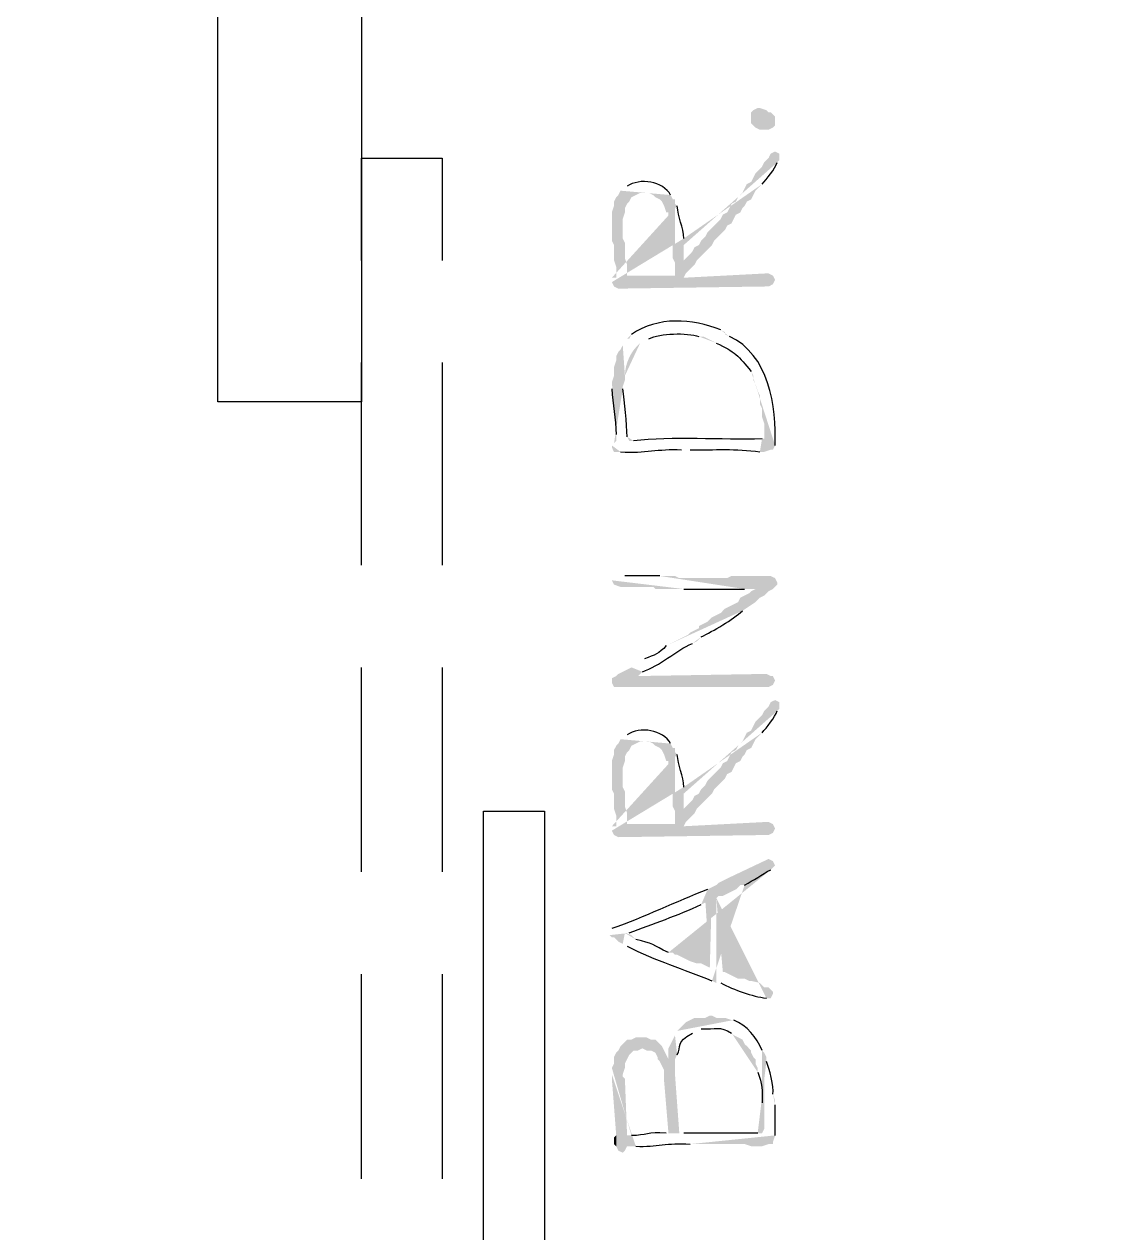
# Model space of a CAD drawing. Header units: inches. Extents: x -167 to 6071, y -6287 to -2731.
# Drawn here: x 1152.17 to 1178.94, y -6011.18 to -5981.56 of the extents above; entities that cross this region are included whole.
import ezdxf

# ---------------------------------------------------------------- set-up
doc = ezdxf.new("R2010")
doc.units = ezdxf.units.IN
doc.header["$LTSCALE"] = 96
doc.header["$MEASUREMENT"] = 0
doc.layers.add('PDF_Geometry', color=7, linetype='Continuous', true_color=0x4a4a4a)
doc.layers.add('PDF_Solid Fills', color=7, linetype='Continuous')

msp = doc.modelspace()

# ---------------------------------------------------------------- hatches: boundary and pattern name
at = {"layer": 'PDF_Solid Fills', "transparency": 33554559}
for points in [[(1170.57, -5983.935), (1170.57, -5984.042), (1170.517, -5984.095), (1170.41, -5984.149), (1170.197, -5984.149), (1170.09, -5984.095), (1169.983, -5983.989), (1169.983, -5983.722), (1170.037, -5983.669), (1170.143, -5983.615), (1170.197, -5983.615), (1170.357, -5983.669), (1170.41, -5983.722), (1170.463, -5983.722), (1170.57, -5983.829)], [(1166.57, -5986.442), (1166.57, -5986.869), (1166.623, -5986.975), (1166.623, -5987.349), (1166.677, -5987.509), (1166.677, -5987.775), (1166.73, -5985.749), (1166.677, -5985.802), (1166.623, -5985.909), (1166.623, -5986.015), (1166.57, -5986.175), (1166.57, -5986.282)], [(1166.57, -5997.695), (1166.623, -5997.802), (1170.41, -5997.802), (1170.517, -5997.749), (1170.57, -5997.642), (1170.517, -5997.535), (1170.463, -5997.535), (1170.357, -5997.482), (1167.157, -5997.535), (1167.05, -5997.322), (1166.73, -5997.482), (1166.677, -5997.535), (1166.57, -5997.589)], [(1166.57, -5999.882), (1166.57, -6000.309), (1166.623, -6000.415), (1166.623, -6000.789), (1166.677, -6000.949), (1166.677, -6001.215), (1166.73, -5999.189), (1166.677, -5999.242), (1166.623, -5999.349), (1166.623, -5999.455), (1166.57, -5999.615), (1166.57, -5999.722)], [(1166.837, -6006.549), (1166.837, -6007.295), (1166.89, -6007.135), (1166.89, -6007.029), (1166.943, -6006.922), (1166.997, -6006.815), (1167.103, -6006.709), (1167.21, -6006.709), (1167.317, -6006.655), (1167.423, -6006.709), (1167.53, -6006.709), (1167.637, -6006.762), (1167.69, -6006.869), (1167.69, -6006.922), (1167.743, -6006.975), (1167.85, -6007.189), (1167.85, -6007.455), (1167.957, -6008.735), (1167.957, -6006.655), (1167.957, -6006.922), (1167.85, -6006.709), (1167.797, -6006.602), (1167.69, -6006.495), (1167.637, -6006.442), (1167.53, -6006.442), (1167.423, -6006.389), (1167.157, -6006.389), (1167.05, -6006.442), (1166.943, -6006.442)], [(1166.623, -6008.949), (1166.623, -6009.002), (1166.677, -6009.055), (1166.677, -6008.789), (1166.623, -6008.842)]]:
    msp.add_hatch(color=256, dxfattribs=at).paths.add_polyline_path(points)
h = msp.add_hatch(color=256, dxfattribs=at)
h.paths.add_polyline_path([(1168.33, -5986.815), (1168.33, -5987.775), (1168.383, -5987.669), (1168.597, -5987.455), (1168.65, -5987.349), (1168.757, -5987.242), (1168.863, -5987.135), (1168.917, -5987.082), (1169.023, -5986.975), (1169.077, -5986.869), (1169.183, -5986.762), (1169.237, -5986.709), (1169.343, -5986.602), (1169.397, -5986.495), (1169.503, -5986.442), (1169.557, -5986.335), (1169.61, -5986.229), (1169.717, -5986.175), (1169.77, -5986.069), (1169.823, -5986.015), (1169.877, -5985.909), (1169.983, -5985.855), (1170.037, -5985.749), (1170.09, -5985.642), (1170.25, -5985.482)], flags=0)
h.paths.add_polyline_path([(1170.623, -5984.949), (1170.677, -5984.895), (1170.677, -5984.735), (1170.57, -5984.682), (1170.463, -5984.735), (1170.41, -5984.842), (1170.303, -5984.949), (1170.25, -5985.055), (1170.143, -5985.162), (1170.09, -5985.215), (1169.983, -5985.429), (1169.877, -5985.482), (1169.823, -5985.589), (1169.77, -5985.695), (1169.663, -5985.802), (1169.61, -5985.909), (1169.503, -5985.962), (1169.45, -5986.069), (1169.397, -5986.175), (1169.29, -5986.229), (1169.237, -5986.335), (1169.183, -5986.389), (1169.077, -5986.495), (1169.023, -5986.549), (1168.917, -5986.655), (1168.863, -5986.762), (1168.757, -5986.869), (1168.703, -5986.975), (1168.597, -5987.029), (1168.543, -5987.135), (1168.33, -5987.349), (1168.33, -5986.975)], flags=0)
h = msp.add_hatch(color=256, dxfattribs=at)
h.paths.add_polyline_path([(1166.783, -5985.642), (1166.837, -5986.442), (1166.837, -5986.335), (1166.89, -5986.175), (1166.89, -5986.069), (1166.943, -5985.962), (1166.997, -5985.909), (1167.05, -5985.802), (1167.157, -5985.749), (1167.263, -5985.695), (1167.477, -5985.695), (1167.583, -5985.749), (1167.637, -5985.802), (1167.743, -5985.855), (1167.797, -5985.909), (1167.85, -5986.015), (1167.903, -5986.175), (1167.957, -5986.175), (1167.957, -5986.335), (1168.01, -5986.442), (1168.01, -5986.655), (1168.063, -5986.762), (1168.063, -5987.295), (1168.117, -5987.402), (1168.117, -5987.722), (1168.117, -5985.855), (1168.063, -5985.855), (1168.01, -5985.749)], flags=0)
h.paths.add_polyline_path([(1166.943, -5985.535), (1166.837, -5985.589)], flags=0)
h = msp.add_hatch(color=256, dxfattribs=at)
h.paths.add_polyline_path([(1166.57, -5987.882), (1166.623, -5987.989), (1166.73, -5988.042), (1170.357, -5987.989), (1170.41, -5987.989), (1170.517, -5987.935), (1170.57, -5987.829), (1170.517, -5987.722), (1170.41, -5987.669), (1170.357, -5987.669), (1168.33, -5987.775), (1168.33, -5986.815)], flags=0)
h.paths.add_polyline_path([(1168.17, -5986.015), (1168.117, -5985.962), (1168.117, -5987.722), (1166.943, -5987.722), (1166.943, -5987.455), (1166.89, -5987.295), (1166.89, -5986.922), (1166.837, -5986.815), (1166.837, -5986.442), (1166.783, -5985.642), (1166.73, -5985.749), (1166.677, -5987.775), (1166.57, -5987.775)], flags=0)
h = msp.add_hatch(color=256, dxfattribs=at)
h.paths.add_polyline_path([(1166.837, -5989.429), (1166.837, -5990.495), (1166.837, -5990.442), (1166.89, -5990.282), (1166.89, -5990.175)], flags=0)
h.paths.add_polyline_path([(1167.263, -5989.375, 0.210954), (1166.89, -5990.175)], flags=0)
h.paths.add_polyline_path([(1167.263, -5989.375), (1167.477, -5989.269)], flags=0)
h.paths.add_polyline_path([(1168.703, -5989.215), (1168.81, -5989.215), (1169.13, -5989.375)], flags=0)
h.paths.add_polyline_path([(1169.983, -5990.069), (1170.037, -5990.175), (1170.037, -5990.282), (1170.09, -5990.389), (1170.143, -5990.549), (1170.197, -5990.655), (1170.197, -5990.869), (1170.25, -5990.975), (1170.25, -5991.189), (1170.303, -5991.349), (1170.303, -5992.042), (1170.463, -5991.989), (1170.517, -5991.989), (1170.57, -5991.882)], flags=0)
h.paths.add_polyline_path([(1169.45, -5989.215), (1169.343, -5989.162), (1169.343, -5989.109), (1169.237, -5989.055)], flags=0)
h.paths.add_polyline_path([(1167.05, -5989.162), (1166.997, -5989.269), (1166.943, -5989.269), (1166.89, -5989.322)], flags=0)
h = msp.add_hatch(color=256, dxfattribs=at)
h.paths.add_polyline_path([(1166.57, -5991.882), (1166.57, -5991.935), (1166.623, -5992.042), (1166.783, -5992.042)], flags=0)
h.paths.add_polyline_path([(1168.277, -5991.989), (1168.49, -5991.989)], flags=0)
h.paths.add_polyline_path([(1170.197, -5992.042), (1170.303, -5992.042), (1170.303, -5991.722), (1170.25, -5991.722)], flags=0)
h.paths.add_polyline_path([(1167.103, -5991.775), (1166.997, -5991.775), (1166.943, -5991.669)], flags=0)
h.paths.add_polyline_path([(1166.837, -5990.495), (1166.837, -5989.429), (1166.783, -5989.535), (1166.73, -5989.589), (1166.677, -5991.775), (1166.623, -5991.829)], flags=0)
h = msp.add_hatch(color=256, dxfattribs=at)
h.paths.add_polyline_path([(1166.57, -5990.442), (1166.57, -5990.495)], flags=0)
h.paths.add_polyline_path([(1166.677, -5991.615), (1166.677, -5991.775), (1166.73, -5989.589), (1166.677, -5989.695), (1166.677, -5989.802), (1166.623, -5989.962), (1166.623, -5990.175), (1166.57, -5990.335)], flags=0)
h = msp.add_hatch(color=256, dxfattribs=at)
h.paths.add_polyline_path([(1166.57, -5995.189), (1166.623, -5995.295), (1166.783, -5995.349), (1167.583, -5995.349), (1167.637, -5995.402), (1168.33, -5995.402)], flags=0)
h.paths.add_polyline_path([(1169.823, -5995.402), (1170.09, -5995.402), (1170.09, -5995.722), (1170.197, -5995.615), (1170.303, -5995.562), (1170.41, -5995.455), (1170.517, -5995.402), (1170.623, -5995.295), (1170.623, -5995.242), (1170.57, -5995.135), (1170.463, -5995.082), (1169.503, -5995.082), (1169.397, -5995.135), (1168.223, -5995.135), (1168.117, -5995.082), (1167.743, -5995.082)], flags=0)
h.paths.add_polyline_path([(1166.89, -5995.082), (1166.623, -5995.082)], flags=0)
h = msp.add_hatch(color=256, dxfattribs=at)
h.paths.add_polyline_path([(1167.05, -5997.322), (1167.157, -5997.535), (1167.21, -5997.535), (1167.317, -5997.429)], flags=0)
h.paths.add_polyline_path([(1168.543, -5996.735), (1168.65, -5996.682), (1168.757, -5996.575)], flags=0)
h.paths.add_polyline_path([(1169.77, -5995.935), (1170.09, -5995.722), (1170.09, -5995.402), (1169.983, -5995.455), (1169.93, -5995.509), (1169.717, -5995.615), (1169.663, -5995.722), (1169.343, -5995.882), (1169.237, -5995.989), (1169.023, -5996.095), (1168.917, -5996.202), (1168.703, -5996.309), (1168.703, -5996.362), (1168.597, -5996.415), (1168.49, -5996.469), (1168.437, -5996.522), (1167.903, -5996.789)], flags=0)
h.paths.add_polyline_path([(1167.37, -5997.109), (1167.157, -5997.215)], flags=0)
h = msp.add_hatch(color=256, dxfattribs=at)
h.paths.add_polyline_path([(1168.33, -6000.255), (1168.33, -6001.215), (1168.383, -6001.109), (1168.49, -6001.002), (1168.597, -6000.895), (1168.65, -6000.789), (1168.757, -6000.682), (1168.863, -6000.575), (1168.917, -6000.522), (1169.023, -6000.415), (1169.077, -6000.309), (1169.183, -6000.202), (1169.237, -6000.149), (1169.343, -6000.042), (1169.397, -5999.935), (1169.503, -5999.882), (1169.557, -5999.775), (1169.61, -5999.669), (1169.717, -5999.615), (1169.77, -5999.509), (1169.823, -5999.455), (1169.877, -5999.349), (1169.983, -5999.295), (1170.037, -5999.189), (1170.09, -5999.082), (1170.25, -5998.922)], flags=0)
h.paths.add_polyline_path([(1170.623, -5998.389), (1170.677, -5998.335), (1170.677, -5998.175), (1170.57, -5998.122), (1170.463, -5998.175), (1170.41, -5998.282), (1170.303, -5998.389), (1170.25, -5998.495), (1170.143, -5998.602), (1170.09, -5998.655), (1169.983, -5998.869), (1169.877, -5998.922), (1169.823, -5999.029), (1169.77, -5999.135), (1169.663, -5999.242), (1169.61, -5999.349), (1169.503, -5999.402), (1169.45, -5999.509), (1169.397, -5999.615), (1169.29, -5999.669), (1169.237, -5999.775), (1169.183, -5999.829), (1169.077, -5999.935), (1169.023, -5999.989), (1168.917, -6000.095), (1168.863, -6000.202), (1168.757, -6000.309), (1168.703, -6000.415), (1168.597, -6000.469), (1168.543, -6000.575), (1168.33, -6000.789), (1168.33, -6000.415)], flags=0)
h = msp.add_hatch(color=256, dxfattribs=at)
h.paths.add_polyline_path([(1166.57, -6001.322), (1166.623, -6001.429), (1166.73, -6001.482), (1170.357, -6001.429), (1170.41, -6001.429), (1170.517, -6001.375), (1170.57, -6001.269), (1170.517, -6001.162), (1170.41, -6001.109), (1170.357, -6001.109), (1168.33, -6001.215), (1168.33, -6000.255)], flags=0)
h.paths.add_polyline_path([(1168.17, -5999.455), (1168.117, -5999.402), (1168.117, -6001.162), (1166.943, -6001.162), (1166.943, -6000.895), (1166.89, -6000.735), (1166.89, -6000.362), (1166.837, -6000.255), (1166.837, -5999.882), (1166.783, -5999.082), (1166.73, -5999.189), (1166.677, -6001.215), (1166.57, -6001.215)], flags=0)
h = msp.add_hatch(color=256, dxfattribs=at)
h.paths.add_polyline_path([(1166.783, -5999.082), (1166.837, -5999.882), (1166.837, -5999.775), (1166.89, -5999.615), (1166.89, -5999.509), (1166.943, -5999.402), (1166.997, -5999.349), (1167.05, -5999.242), (1167.263, -5999.135), (1167.477, -5999.135), (1167.583, -5999.189), (1167.637, -5999.242), (1167.743, -5999.295), (1167.797, -5999.349), (1167.85, -5999.455), (1167.903, -5999.615), (1167.957, -5999.615), (1167.957, -5999.775), (1168.01, -5999.882), (1168.01, -6000.095), (1168.063, -6000.202), (1168.063, -6000.735), (1168.117, -6000.842), (1168.117, -6001.162), (1168.117, -5999.295), (1168.063, -5999.295), (1168.01, -5999.189)], flags=0)
h.paths.add_polyline_path([(1166.943, -5998.975), (1166.837, -5999.029)], flags=0)
h = msp.add_hatch(color=256, dxfattribs=at)
h.paths.add_polyline_path([(1166.837, -6004.095), (1166.943, -6004.149)], flags=0)
h.paths.add_polyline_path([(1169.023, -6005.002), (1169.13, -6005.055), (1169.13, -6002.975), (1169.183, -6002.922), (1169.29, -6002.922), (1169.397, -6002.869), (1169.503, -6002.815), (1169.61, -6002.762), (1169.717, -6002.655), (1169.823, -6002.655)], flags=0)
h.paths.add_polyline_path([(1170.463, -6002.282), (1170.517, -6002.229), (1170.57, -6002.175), (1170.517, -6002.069), (1170.41, -6002.015), (1169.397, -6002.495), (1169.29, -6002.549), (1169.183, -6002.602), (1169.13, -6002.655), (1169.023, -6002.709), (1168.97, -6004.682), (1168.863, -6004.629), (1168.757, -6004.575), (1168.65, -6004.575), (1168.49, -6004.522), (1168.277, -6004.415), (1168.17, -6004.362), (1168.117, -6004.362), (1168.063, -6004.309), (1167.957, -6004.309)], flags=0)
h.paths.add_polyline_path([(1167.157, -6003.989), (1167.05, -6003.882), (1166.89, -6003.829)], flags=0)
h = msp.add_hatch(color=256, dxfattribs=at)
h.paths.add_polyline_path([(1166.517, -6003.882), (1166.57, -6003.935), (1166.623, -6003.935), (1166.677, -6003.989), (1166.73, -6004.042), (1166.837, -6004.095), (1166.89, -6003.829), (1166.997, -6003.829)], flags=0)
h.paths.add_polyline_path([(1168.757, -6003.135), (1168.863, -6003.082), (1168.97, -6004.682), (1169.023, -6002.709), (1168.917, -6002.762)], flags=0)
h.paths.add_polyline_path([(1166.57, -6003.722), (1166.517, -6003.775)], flags=0)
h = msp.add_hatch(color=256, dxfattribs=at)
h.paths.add_polyline_path([(1169.13, -6005.055), (1169.237, -6005.055)], flags=0)
h.paths.add_polyline_path([(1170.357, -6005.429), (1170.463, -6005.429), (1170.517, -6005.322), (1170.517, -6005.269), (1170.41, -6005.162), (1170.303, -6005.162), (1170.197, -6005.055), (1169.983, -6005.002), (1169.93, -6005.002), (1169.823, -6004.949), (1169.663, -6004.949), (1169.343, -6004.789), (1169.29, -6004.789), (1169.13, -6002.975)], flags=0)
h = msp.add_hatch(color=256, dxfattribs=at)
h.paths.add_polyline_path([(1168.117, -6006.335), (1168.117, -6007.135), (1168.117, -6006.922), (1168.17, -6006.815)], flags=0)
h.paths.add_polyline_path([(1168.543, -6006.282), (1168.65, -6006.229), (1168.757, -6006.175)], flags=0)
h.paths.add_polyline_path([(1169.503, -6006.282), (1169.557, -6006.335), (1169.77, -6006.442), (1169.823, -6006.549), (1169.877, -6006.602), (1169.983, -6006.709), (1169.983, -6006.762), (1170.037, -6006.869), (1170.09, -6006.922), (1170.09, -6007.029), (1170.143, -6007.135), (1170.143, -6007.242)], flags=0)
h.paths.add_polyline_path([(1170.25, -6007.989), (1170.25, -6008.095), (1170.303, -6008.255), (1170.303, -6008.415), (1170.303, -6006.762), (1170.25, -6006.709)], flags=0)
h.paths.add_polyline_path([(1169.557, -6005.962), (1169.503, -6005.962), (1169.343, -6005.909), (1169.13, -6005.909), (1169.023, -6005.855), (1168.97, -6005.855), (1168.863, -6005.909), (1168.597, -6005.909), (1168.383, -6006.015), (1168.33, -6006.069), (1168.223, -6006.175), (1168.17, -6006.229)], flags=0)
h = msp.add_hatch(color=256, dxfattribs=at)
h.paths.add_polyline_path([(1166.57, -6007.295), (1166.57, -6007.402), (1166.677, -6008.789), (1166.677, -6009.055), (1166.73, -6009.162), (1166.837, -6009.215), (1166.89, -6009.162), (1166.943, -6009.055), (1167.157, -6009.055)], flags=0)
h.paths.add_polyline_path([(1168.49, -6009.002), (1169.823, -6009.002), (1169.983, -6009.055), (1170.25, -6009.055), (1170.41, -6009.002), (1170.517, -6009.002), (1170.517, -6008.949), (1170.57, -6008.789)], flags=0)
h.paths.add_polyline_path([(1170.57, -6008.042), (1170.57, -6007.935), (1170.517, -6007.775)], flags=0)
h.paths.add_polyline_path([(1170.357, -6006.975), (1170.357, -6006.869), (1170.303, -6006.762), (1170.303, -6008.629), (1170.25, -6008.735), (1170.143, -6008.735)], flags=0)
h.paths.add_polyline_path([(1168.33, -6008.735), (1168.223, -6008.735), (1168.117, -6007.295), (1168.117, -6006.335), (1168.063, -6006.442), (1168.01, -6006.549), (1167.957, -6006.655), (1167.957, -6008.735), (1167.903, -6008.735)], flags=0)
h.paths.add_polyline_path([(1167.05, -6008.789), (1166.943, -6008.789), (1166.89, -6007.402), (1166.837, -6007.349), (1166.837, -6006.549), (1166.783, -6006.602), (1166.73, -6006.709), (1166.677, -6006.762), (1166.623, -6006.869), (1166.623, -6007.029), (1166.57, -6007.135)], flags=0)

# ---------------------------------------------------------------- linework, layer by layer
at = {"layer": 'PDF_Geometry', "color": 7}
msp.add_lwpolyline([(1174.89, -5876.095), (1160.437, -5876.095), (1160.437, -5990.815), (1156.917, -5990.815), (1156.917, -5961.109), (1096.917, -5961.109), (1096.917, -6048.575), (1156.917, -6048.575), (1156.917, -6018.815), (1160.437, -6018.815), (1160.437, -6048.575), (1178.943, -6048.575), (1178.943, -6052.042), (1096.917, -6052.042), (1096.917, -6070.069), (1086.943, -6070.069), (1086.943, -5997.589), (1073.663, -5997.589), (1073.663, -5994.069)], dxfattribs=at)
at = {"layer": 'PDF_Geometry'}
for points in [[(1160.437, -5987.349), (1160.437, -5984.842), (1162.41, -5984.842), (1162.41, -5987.349)], [(1160.437, -5994.815), (1160.437, -5989.855)], [(1162.41, -5989.855), (1162.41, -5994.815)], [(1160.437, -6002.335), (1160.437, -5997.322)], [(1162.41, -5997.322), (1162.41, -6002.335)], [(1160.437, -6009.855), (1160.437, -6004.842)], [(1162.41, -6004.842), (1162.41, -6009.855)]]:
    msp.add_lwpolyline(points, dxfattribs=at)
msp.add_lwpolyline([(1163.423, -6000.842), (1164.917, -6000.842), (1164.917, -6028.842), (1163.423, -6028.842)], close=True, dxfattribs=at)
for points in [[(1170.25, -5985.482), (1170.36, -5985.367), (1170.572, -5985.098), (1170.623, -5984.949)], [(1168.01, -5985.749), (1167.831, -5985.411), (1167.254, -5985.319), (1166.943, -5985.535)], [(1168.33, -5986.815), (1168.324, -5986.536), (1168.191, -5986.287), (1168.17, -5986.015)], [(1169.237, -5989.055), (1168.536, -5988.768), (1167.697, -5988.722), (1167.05, -5989.162)], [(1167.477, -5989.269), (1167.754, -5989.129), (1168.401, -5989.119), (1168.703, -5989.215)], [(1169.13, -5989.375), (1169.573, -5989.577), (1169.682, -5989.701), (1169.983, -5990.069)], [(1170.57, -5991.882), (1170.613, -5990.929), (1170.411, -5989.642), (1169.45, -5989.215)], [(1166.57, -5990.495), (1166.582, -5990.872), (1166.667, -5991.238), (1166.677, -5991.615)], [(1166.943, -5991.669), (1166.941, -5991.354), (1166.88, -5990.807), (1166.837, -5990.495)], [(1170.25, -5991.722), (1169.274, -5991.751), (1168.026, -5991.659), (1167.103, -5991.775)], [(1166.783, -5992.042), (1167.403, -5992.082), (1167.685, -5991.96), (1168.277, -5991.989)], [(1168.49, -5991.989), (1169.093, -5991.999), (1169.598, -5991.953), (1170.197, -5992.042)], [(1167.743, -5995.082), (1167.459, -5995.082), (1167.174, -5995.082), (1166.89, -5995.082)], [(1168.33, -5995.402), (1168.828, -5995.402), (1169.326, -5995.402), (1169.823, -5995.402)], [(1168.757, -5996.575), (1169.051, -5996.429), (1169.537, -5996.154), (1169.77, -5995.935)], [(1167.317, -5997.429), (1167.751, -5997.282), (1168.128, -5996.919), (1168.543, -5996.735)], [(1167.903, -5996.789), (1167.729, -5996.991), (1167.622, -5997.023), (1167.37, -5997.109)], [(1170.25, -5998.922), (1170.36, -5998.807), (1170.572, -5998.538), (1170.623, -5998.389)], [(1168.01, -5999.189), (1167.831, -5998.851), (1167.254, -5998.759), (1166.943, -5998.975)], [(1168.33, -6000.255), (1168.324, -5999.976), (1168.191, -5999.727), (1168.17, -5999.455)], [(1169.823, -6002.655), (1170.051, -6002.539), (1170.236, -6002.397), (1170.463, -6002.282)], [(1168.917, -6002.762), (1168.13, -6003.07), (1167.368, -6003.439), (1166.57, -6003.722)], [(1166.997, -6003.829), (1167.572, -6003.611), (1168.196, -6003.392), (1168.757, -6003.135)], [(1166.943, -6004.149), (1167.655, -6004.521), (1168.315, -6004.704), (1169.023, -6005.002)], [(1167.957, -6004.309), (1167.577, -6004.127), (1167.576, -6004.078), (1167.157, -6003.989)], [(1169.237, -6005.055), (1169.572, -6005.229), (1170.002, -6005.38), (1170.357, -6005.429)], [(1170.25, -6006.709), (1170.123, -6006.386), (1169.879, -6006.098), (1169.557, -6005.962)], [(1168.17, -6006.815), (1168.296, -6006.604), (1168.118, -6006.511), (1168.543, -6006.282)], [(1168.757, -6006.175), (1169.128, -6006.204), (1169.207, -6006.095), (1169.503, -6006.282)], [(1170.517, -6007.775), (1170.548, -6007.591), (1170.425, -6007.157), (1170.357, -6006.975)], [(1170.143, -6007.242), (1170.261, -6007.514), (1170.256, -6007.696), (1170.25, -6007.989)], [(1170.57, -6008.789), (1170.57, -6008.54), (1170.57, -6008.291), (1170.57, -6008.042)], [(1167.903, -6008.735), (1167.443, -6008.699), (1167.418, -6008.797), (1167.05, -6008.789)], [(1167.157, -6009.055), (1167.681, -6009.077), (1167.918, -6008.961), (1168.49, -6009.002)], [(1170.143, -6008.735), (1169.539, -6008.735), (1168.934, -6008.735), (1168.33, -6008.735)]]:
    msp.add_open_spline(points, degree=3, dxfattribs=at)

doc.saveas('drawing.dxf')
